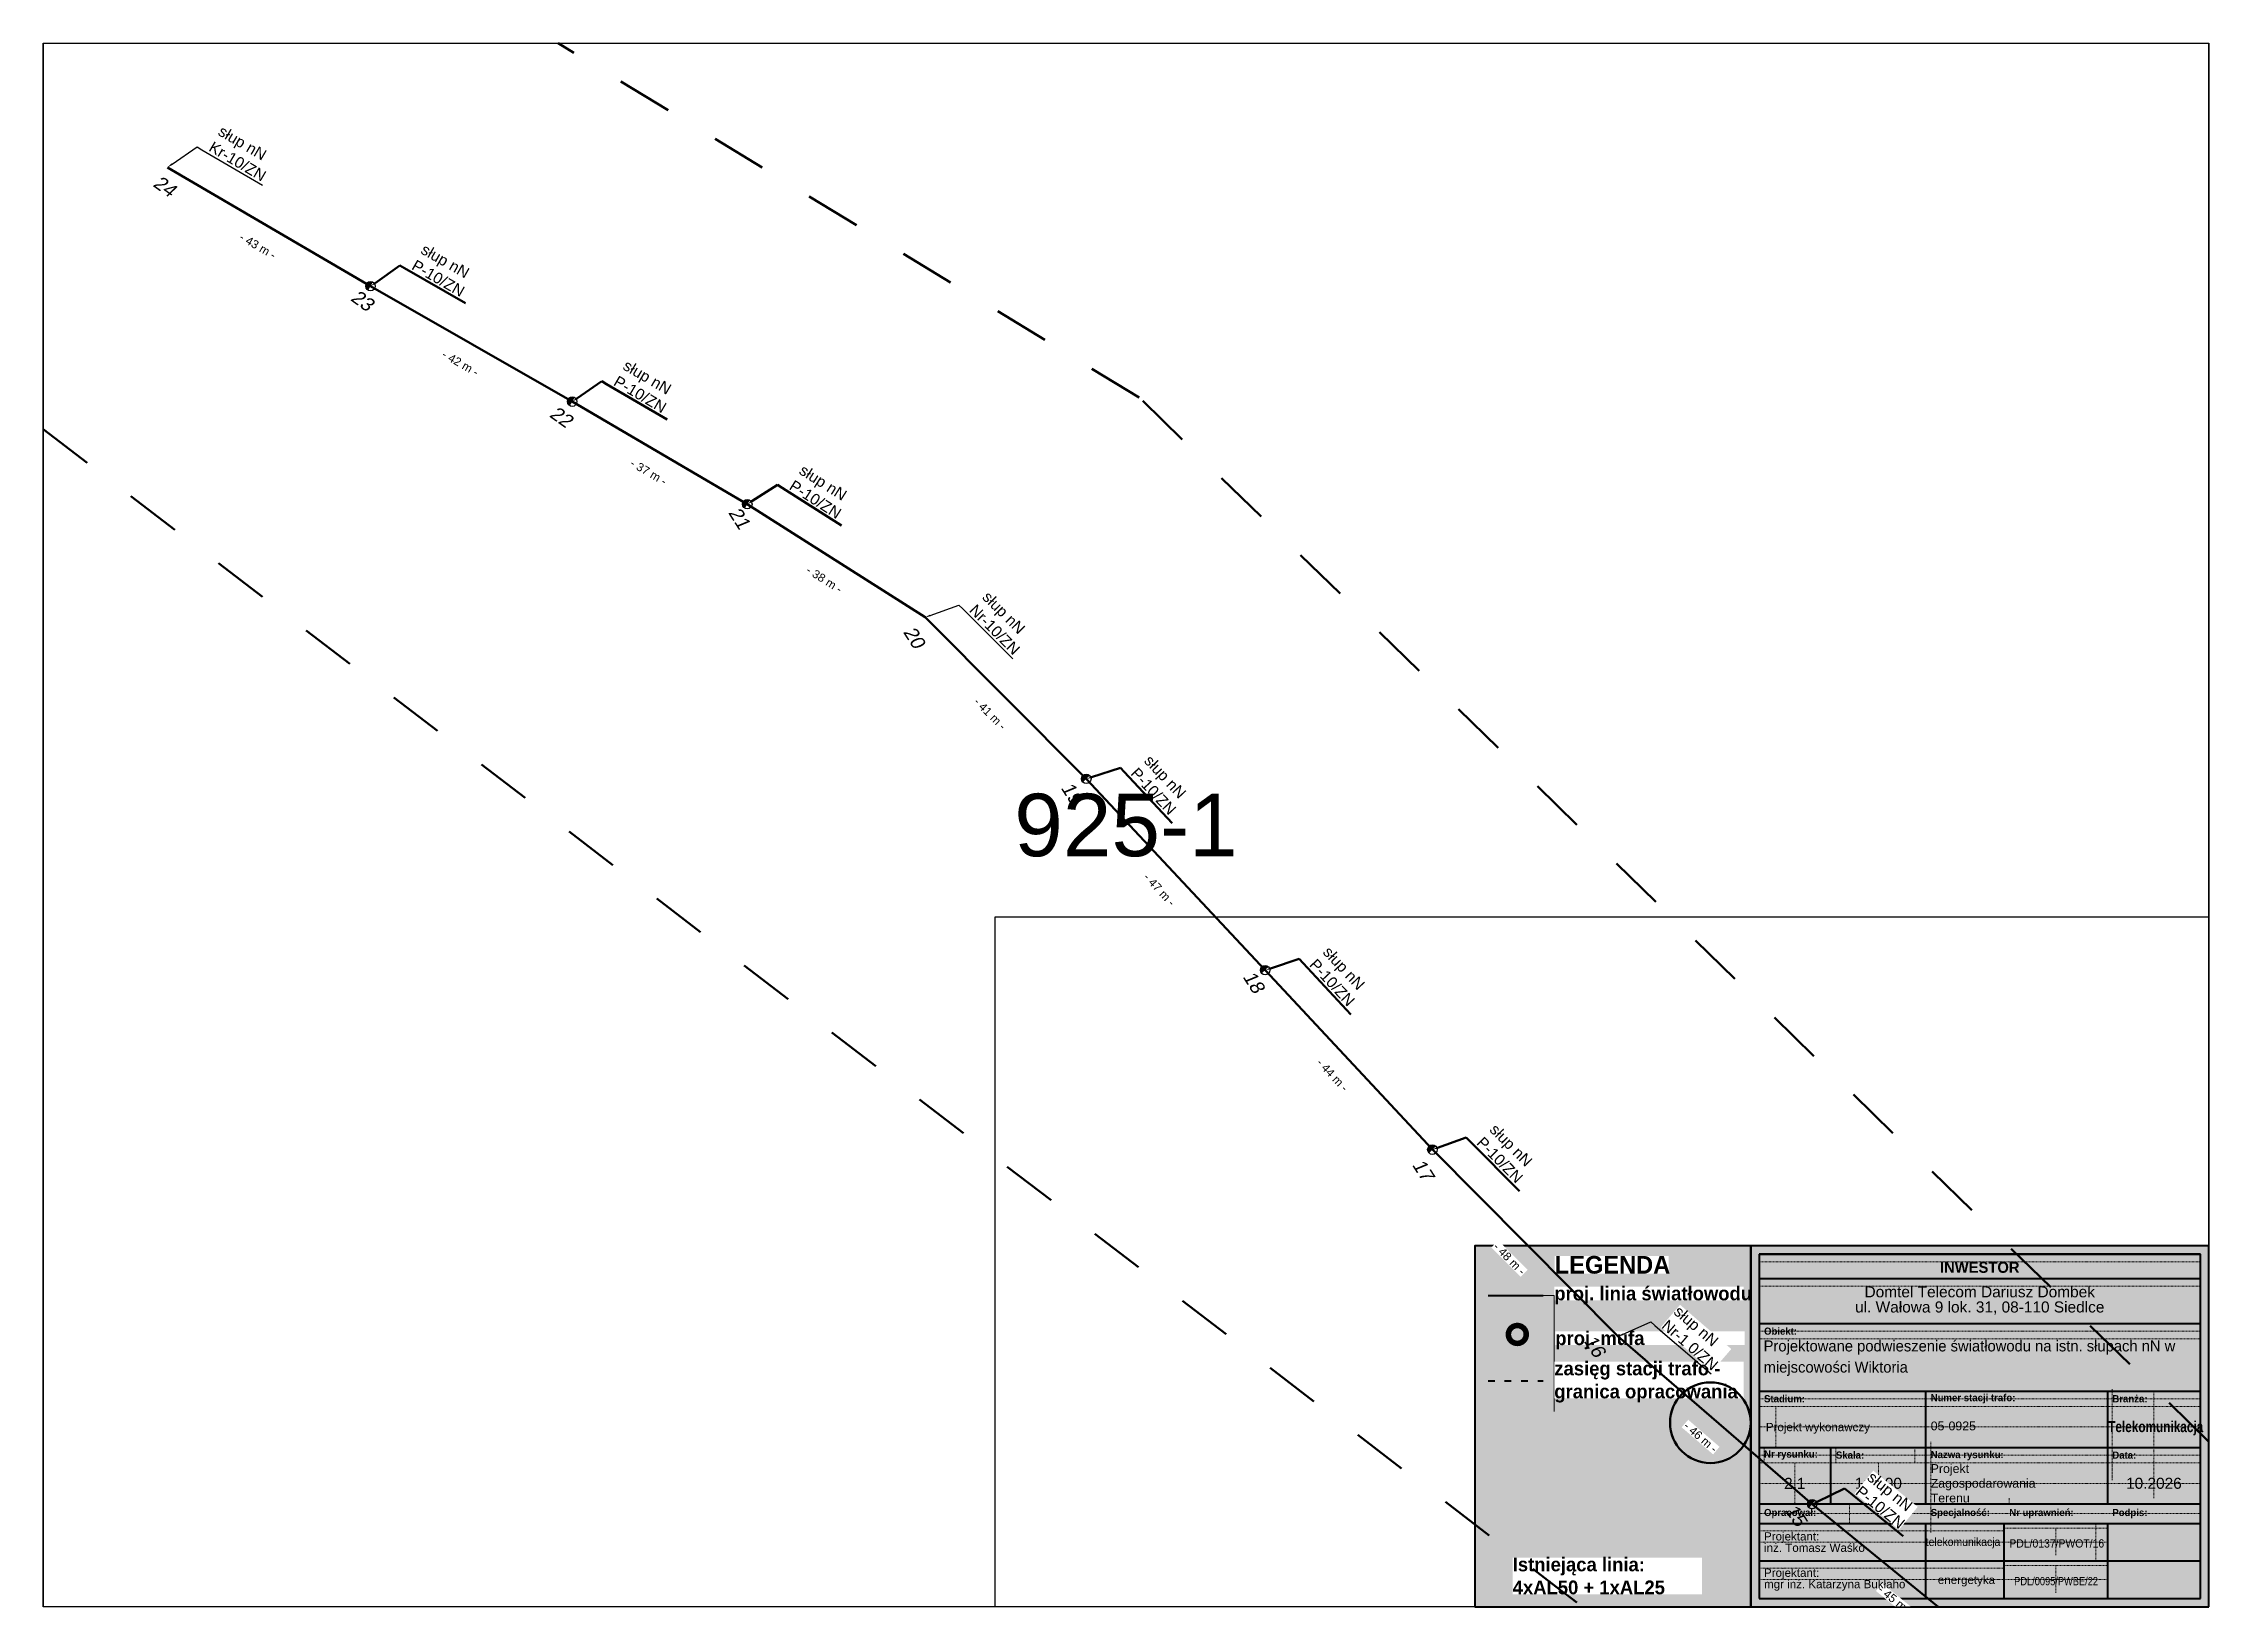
# Paper-space layout '925-1' of a CAD drawing. Header units: millimetres. Extents: x 0 to 393, y 0 to 283.
# The model-space entities are those that its viewports show. They can reach past a viewport. Long polylines and large blocks are cut down to what shows.
import ezdxf
from ezdxf import colors
from ezdxf.entities.mleader import LeaderData, LeaderLine
from ezdxf.enums import TextEntityAlignment as Align
from ezdxf.math import Vec2, Vec3

# ---------------------------------------------------------------- set-up
doc = ezdxf.new("R2010")
doc.units = ezdxf.units.MM
for name, pattern in [('4002', [2, 1, -1]), ('ACAD_ISO03W100', [30, 12, -18]), ('DGN Style 2', [0.005224, 0.003135, -0.00209])]:
    doc.linetypes.add(name, pattern=pattern)
doc.layers.add('!tele', color=30, linetype='Continuous', lineweight=50, plot=False)
doc.layers.add('@KonstrTabelki', color=253, linetype='DGN Style 2', lineweight=0, plot=False)
for name, color, linetype, lineweight in [('!trafo', 6, '4002', 50), ('@Tabelka', 7, 'Continuous', 13), ('_mm zasięg trafo', 6, 'ACAD_ISO03W100', 35), ('_numery', 7, 'Continuous', 40), ('_PRZEWIESZENIA', 6, 'Continuous', 50), ('_światłowód', 30, 'Continuous', 50)]:
    doc.layers.add(name, color=color, linetype=linetype, lineweight=lineweight)
for name, color, linetype in [('_MM mufy', 3, 'Continuous'), ('_MM opisy', 7, 'Continuous'), ('_MM slupy', 5, 'Continuous')]:
    doc.layers.add(name, color=color, linetype=linetype)
doc.layers.add('DIM', color=7, linetype='Continuous', plot=False)
doc.styles.add('BardzoMale-PrawaGora', font='arial.ttf', dxfattribs={"height": 0.0025})
doc.styles.get("Standard").update_dxf_attribs({"font": 'arial.ttf'})
doc.dimstyles.new('opis linie', dxfattribs={"dimtxt": 1.5, "dimasz": 0.18, "dimexe": 0.18, "dimexo": 0.0625, "dimgap": 2.5, "dimtad": 4, "dimdec": 0, "dimzin": 0, "dimdsep": 46, "dimtxsty": 'Standard', "dimcen": 0.09, "dimse1": 1, "dimse2": 1, "dimsd1": 1, "dimsd2": 1, "dimclrt": 256, "dimadec": 0, "dimazin": 0, "dimtfac": 1, "dimtdec": 0, "dimtofl": 0, "dimtmove": 0, "dimatfit": 3, "dimfxl": 1, "dimtfill": 1, "dimtolj": 1, "dimtzin": 0, "dimarcsym": 0})

# ---------------------------------------------------------------- blocks, each defined once
blk = doc.blocks.new('tabelka')
at = {"true_color": 0xffffff, "transparency": 33554687}
h = blk.add_hatch(color=7, dxfattribs=at)
h.dxf.hatch_style = 1
h.paths.add_polyline_path([(-83, 65.41), (0, 65.41), (0, 0), (-83, 0)])
at = {"layer": '@KonstrTabelki', "lineweight": 0}
for p, q in [((-1.5, 62.52), (-81.5, 62.52)), ((-1.5, 58.08), (-81.5, 58.08)), ((-1.5, 49.94), (-81.5, 49.94)), ((-81.5, 48.55), (-1.5, 48.55)), ((-17.47, 39.44), (-17.47, 22.94)), ((-1.5, 37.69), (-81.5, 37.69)), ((-81.5, 36.3), (-1.5, 36.3)), ((-78.46, 36.3), (-78.46, 28.86)), ((-9.93, 19.68), (-9.93, 39.08)), ((-81.5, 32.58), (-1.5, 32.58)), ((-80.6, 28.86), (-80.6, 26.08)), ((-67.58, 28.86), (-67.58, 26.08)), ((-53.27, 26.08), (-53.27, 28.86)), ((-50.39, 29.9), (-50.39, 18.64)), ((-17.47, 28.86), (-17.47, 22.94)), ((-9.93, 19.68), (-9.93, 28.86)), ((-1.5, 27.47), (-81.5, 27.47)), ((-81.5, 26.08), (-1.5, 26.08)), ((-74.99, 18.64), (-74.99, 26.08)), ((-59.88, 18.64), (-59.88, 26.08)), ((-1.5, 27.47), (-18.36, 27.47)), ((-1.5, 22.36), (-81.5, 22.36)), ((-36.15, 19.68), (-36.15, 18.64)), ((-1.5, 22.36), (-18.36, 22.36)), ((-81.5, 16.88), (-1.5, 16.88)), ((-65.11, 18.64), (-65.11, 15.11)), ((-50.39, 18.64), (-50.39, 13.41)), ((-37.05, 13.77), (-81.5, 13.77)), ((-37.05, 14.25), (-18.36, 14.25)), ((-27.71, 14.25), (-27.71, 9.31)), ((-20.43, 15.11), (-20.43, 8.31)), ((-37.05, 11.71), (-81.5, 11.71)), ((-18.36, 11.71), (-37.05, 11.71)), ((-37.05, 6.97), (-81.5, 6.97)), ((-37.05, 4.9), (-81.5, 4.9)), ((-37.05, 7.44), (-18.36, 7.44)), ((-18.36, 4.9), (-37.05, 4.9)), ((-27.71, 7.44), (-27.71, 2.5))]:
    blk.add_line(p, q, dxfattribs=at)
at = {"layer": '@KonstrTabelki'}
for points in [[(-51.29, 28.86), (-51.29, 39.08)], [(-51.29, 18.64), (-51.29, 28.86)]]:
    blk.add_lwpolyline(points, dxfattribs=at)
at = {"layer": '@Tabelka', "lineweight": 40}
for p, q in [((0, 65.41), (-83, 65.41)), ((-83, 65.41), (-83, 0)), ((-81.5, 63.91), (-1.5, 63.91)), ((-1.5, 63.91), (-81.5, 63.91)), ((-81.5, 63.91), (-81.5, 1.5)), ((-1.5, 1.5), (-1.5, 63.91)), ((0, 0), (0, 65.41)), ((-81.5, 59.47), (-1.5, 59.47)), ((-81.5, 51.33), (-1.5, 51.33)), ((-81.5, 39.08), (-1.5, 39.08)), ((-81.5, 39.08), (-18.36, 39.08)), ((-51.29, 28.86), (-51.29, 39.08)), ((-51.29, 28.86), (-51.29, 35.67)), ((-18.36, 39.08), (-18.36, 28.86)), ((-81.5, 28.86), (-18.36, 28.86)), ((-68.48, 18.64), (-68.48, 28.86)), ((-51.29, 18.64), (-51.29, 28.86)), ((-18.36, 28.86), (-1.5, 28.86)), ((-18.36, 28.86), (-18.36, 18.64)), ((-51.29, 18.64), (-51.29, 25.45)), ((-18.36, 25.45), (-18.36, 18.64)), ((-81.5, 18.64), (-1.5, 18.64)), ((-81.5, 18.64), (-1.5, 18.64)), ((-81.5, 15.11), (-1.5, 15.11)), ((-51.29, 1.5), (-51.29, 15.11)), ((-37.05, 1.5), (-37.05, 15.11)), ((-18.36, 15.11), (-18.36, 1.5)), ((-81.5, 8.31), (-1.5, 8.31)), ((-81.5, 8.31), (-1.5, 8.31)), ((-81.5, 1.5), (-1.5, 1.5)), ((-83, 0), (0, 0))]:
    blk.add_line(p, q, dxfattribs=at)
at = {"layer": '@Tabelka'}
for s, insert, char_height, attachment_point, line_spacing_factor in [('{\\fLato Light|b1|i0|c238|p34;INWESTOR}', (-41.5, 62.52), 2, 2, 0.825), ('Domtel Telecom Dariusz Dombek\\Pul. Wałowa 9 lok. 31, 08-110 Siedlce', (-41.5, 58.08), 2, 2, 0.825), ('{\\fLato Light|b1|i0|c238|p34;Obiekt:}', (-80.6, 49.94), 1.3, 4, 0.946154), ('{\\fLato Light|b1|i0|c238|p34;Branża:}', (-17.47, 37.69), 1.3, 4, 0.946154), ('Projekt wykonawczy', (-80.27, 32.34), 1.5, 4, 0.825), ('{\\fLato Light|b1|i0|c238|p34;\\W0.8;Telekomunikacja}', (-9.6, 32.34), 2, 5, 0.76875), ('{\\fLato Light|b1|i0|c238|p34;Nr rysunku:}', (-80.6, 27.47), 1.3, 4, 0.946154), ('{\\fLato Light|b1|i0|c238|p34;Skala:}', (-67.58, 27.47), 1.3, 4, 0.946154), ('{\\fLato Light|b1|i0|c238|p34;Nazwa rysunku:}', (-50.39, 27.38), 1.3, 4, 0.946154), ('{\\fLato Light|b1|i0|c238|p34;Data:}', (-17.47, 27.47), 1.3, 4, 0.946154), ('10.2026', (-9.93, 22.36), 2, 5, 0.825), ('{\\fLato Light|b1|i0|c238|p34;Opracował:}', (-80.6, 16.88), 1.3, 4, 0.946154), ('{\\fLato Light|b1|i0|c238|p34;Specjalność:}', (-50.39, 16.88), 1.3, 4, 0.946154), ('{\\fLato Light|b1|i0|c238|p34;Nr uprawnień:}', (-36.15, 16.88), 1.3, 4, 0.946154), ('{\\fLato Light|b1|i0|c238|p34;Podpis:}', (-17.47, 16.88), 1.3, 4, 0.946154)]:
    blk.add_mtext(s, dxfattribs=dict(at, insert=insert, char_height=char_height, attachment_point=attachment_point, line_spacing_factor=line_spacing_factor))
for s, insert, char_height, width, attachment_point, line_spacing_factor in [('{\\fLato Light|b1|i0|c238|p34;Stadium:}', (-80.6, 37.69), 1.3, 8.6456, 4, 0.946154), ('{\\fLato Light|b1|i0|c238|p34;Numer stacji trafo:}', (-50.39, 37.69), 1.3, 16.1141, 4, 0.946154), ('Projektant:\\Pinż. Tomasz Waśko', (-80.6, 11.71), 1.5, 27.9275, 4, 0.825), ('{\\W0.9;telekomunikacja}', (-44.53, 11.53), 1.5, 22.915, 5, 0.825), ('{\\W0.9;PDL/0137/PWOT/16}', (-27.54, 11.46), 1.5, 22.915, 5, 0.825), ('Projektant:\\Pmgr inż. Katarzyna Bukłaho', (-80.6, 4.9), 1.5, 27.9275, 4, 0.825), ('energetyka', (-43.91, 4.64), 1.5, 22.915, 5, 0.825), ('{\\W0.8;PDL/0095/PWBE/22}', (-27.66, 4.62), 1.5, 22.915, 5, 0.825)]:
    blk.add_mtext(s, dxfattribs=dict(at, insert=insert, char_height=char_height, width=width, attachment_point=attachment_point, line_spacing_factor=line_spacing_factor))
blk = doc.blocks.new('mufa')
at = {"layer": '_MM mufy'}
h = blk.add_hatch(color=256, dxfattribs=at)
h.dxf.hatch_style = 1
h.paths.add_polyline_path([(2.15, 0.12, 1), (-2.1, -0.05, 1)])
h.paths.add_polyline_path([(-1.1, -0.01, -1), (1.15, 0.08, -1)], flags=16)
h.paths.add_polyline_path([(-0.83, 0, -1), (0.88, 0.07, -1)], flags=0)
blk = doc.blocks.new('legenda')
at = {"true_color": 0xffffff, "transparency": 33554687}
h = blk.add_hatch(color=7, dxfattribs=at)
h.dxf.hatch_style = 1
h.paths.add_polyline_path([(-50, 65.41), (0, 65.41), (0, 0), (-50, 0)])
at = {"lineweight": 40}
blk.add_lwpolyline([(0, 65.41), (-50, 65.41), (-50, 0)], dxfattribs=at)
at = {"layer": '_mm zasięg trafo', "lineweight": 40, "ltscale": 0.1}
blk.add_lwpolyline([(-47.62, 40.95), (-37.62, 40.95)], dxfattribs=at)
at = {"layer": '_światłowód', "lineweight": 40}
blk.add_lwpolyline([(-47.62, 56.41), (-37.62, 56.41)], dxfattribs=at)
at = {"layer": '_mm zasięg trafo'}
blk.add_blockref('mufa', (-42.35, 49.31), dxfattribs=at)
at = {"layer": '_mm zasięg trafo', "bg_fill": 3, "box_fill_scale": 1, "bg_fill_color": 256, "bg_fill_transparency": 0}
for s, width, heights, insert, char_height, attachment_point in [('{\\fLato Light|b1|i0|c238|p34;\\C7;LEGENDA}', 20.65, [-3.27], (-35.53, 63.58), 3.2, 1), ('\\pxt4;{\\fLato Light|b1|i0|c238|p34;\\C7;proj. linia światłowodu}', 34.3358, [0], (-35.62, 56.41), 2.5, 4)]:
    blk.add_mtext_dynamic_manual_height_columns(s, width=width, gutter_width=1, heights=heights, dxfattribs=dict(at, insert=insert, char_height=char_height, attachment_point=attachment_point))
at = {"layer": 'Defpoints', "color": 252, "lineweight": 0, "true_color": 0x939598}
blk.add_lwpolyline([(-37.62, 56.41), (-35.62, 56.41), (-35.62, 35.41)], dxfattribs=at)
at = {"layer": '_mm zasięg trafo', "char_height": 2.5, "attachment_point": 4, "bg_fill": 3, "box_fill_scale": 1, "bg_fill_color": 256, "bg_fill_transparency": 0}
for s, heights, insert in [('\\pxt4;{\\fLato Light|b1|i0|c238|p34;\\C7;proj. mufa}', [0], (-35.44, 48.3)), ('\\pxt4;{\\fLato Light|b1|i0|c238|p34;\\C7;zasięg stacji trafo - granica opracowania}', [-7.36], (-35.62, 40.72))]:
    blk.add_mtext_dynamic_manual_height_columns(s, width=34.3358, gutter_width=1, heights=heights, dxfattribs=dict(at, insert=insert))
at = {"lineweight": 40}
blk.add_lwpolyline([(-50, 0), (0, 0), (0, 65.41)], dxfattribs=at)
at = {"layer": '_mm zasięg trafo', "insert": (-43.16, 5.56), "char_height": 2.5, "attachment_point": 4, "bg_fill": 3, "box_fill_scale": 1, "bg_fill_color": 256, "bg_fill_transparency": 0}
blk.add_mtext_dynamic_manual_height_columns('\\pxt4;{\\fLato Light|b1|i0|c238|p34;\\C7;Istniejąca linia:\\P4xAL50 + 1xAL25}', width=34.3358, gutter_width=1, heights=[-6.79], dxfattribs=at)
blk = doc.blocks.new('ZN')
at = {"layer": '_MM slupy', "transparency": 33554687}
h = blk.add_hatch(color=256, dxfattribs=at)
h.dxf.hatch_style = 1
h.paths.add_polyline_path([(0, -0.86), (0, 0.86, 1)])
at = {"layer": '_MM slupy'}
blk.add_circle((0, 0), 0.857, dxfattribs=at)
blk = doc.blocks.new('*D299')
at = {"layer": 'Defpoints', "color": 0}
for p in [(7546753, 5807364.54), (7546789.42, 5807342.34), (7546789.8, 5807342.99)]:
    blk.add_point(p, dxfattribs=at)
at = {"layer": 'DIM', "insert": (7546769.37, 5807350.3), "char_height": 1.5, "attachment_point": 5, "rotation": 329.6509, "bg_fill": 3, "box_fill_scale": 1.1, "bg_fill_color": 9, "bg_fill_true_color": 13158600, "bg_fill_transparency": 0}
blk.add_mtext('\\A1;- 43 m -', dxfattribs=at)
blk = doc.blocks.new('*D300')
at = {"layer": 'Defpoints', "color": 0}
for p in [(7546789.8, 5807342.99), (7546826, 5807321.42), (7546826.37, 5807322.07)]:
    blk.add_point(p, dxfattribs=at)
at = {"layer": 'DIM', "insert": (7546806.1, 5807329.06), "char_height": 1.5, "attachment_point": 5, "rotation": 330.2281, "bg_fill": 3, "box_fill_scale": 1.1, "bg_fill_color": 9, "bg_fill_true_color": 13158600, "bg_fill_transparency": 0}
blk.add_mtext('\\A1;- 42 m -', dxfattribs=at)
blk = doc.blocks.new('*D301')
at = {"layer": 'Defpoints', "color": 0}
for p in [(7546826.37, 5807322.07), (7546858.1, 5807303.47), (7546857.72, 5807302.82)]:
    blk.add_point(p, dxfattribs=at)
at = {"layer": 'DIM', "insert": (7546840.2, 5807309.31), "char_height": 1.5, "attachment_point": 5, "rotation": 329.6213, "bg_fill": 3, "box_fill_scale": 1.1, "bg_fill_color": 9, "bg_fill_true_color": 13158600, "bg_fill_transparency": 0}
blk.add_mtext('\\A1;- 37 m -', dxfattribs=at)
blk = doc.blocks.new('*D302')
at = {"layer": 'Defpoints', "color": 0}
for p in [(7546858.1, 5807303.47), (7546889.93, 5807282.35), (7546890.33, 5807282.98)]:
    blk.add_point(p, dxfattribs=at)
at = {"layer": 'DIM', "insert": (7546872.06, 5807289.84), "char_height": 1.5, "attachment_point": 5, "rotation": 327.5541, "bg_fill": 3, "box_fill_scale": 1.1, "bg_fill_color": 9, "bg_fill_true_color": 13158600, "bg_fill_transparency": 0}
blk.add_mtext('\\A1;- 38 m -', dxfattribs=at)
blk = doc.blocks.new('*D303')
at = {"layer": 'Defpoints', "color": 0}
for p in [(7546890.33, 5807282.98), (7546919.02, 5807253.16), (7546919.55, 5807253.69)]:
    blk.add_point(p, dxfattribs=at)
at = {"layer": 'DIM', "insert": (7546902.11, 5807265.51), "char_height": 1.5, "attachment_point": 5, "rotation": 314.9315, "bg_fill": 3, "box_fill_scale": 1.1, "bg_fill_color": 9, "bg_fill_true_color": 13158600, "bg_fill_transparency": 0}
blk.add_mtext('\\A1;- 41 m -', dxfattribs=at)
blk = doc.blocks.new('*D304')
at = {"layer": 'Defpoints', "color": 0}
for p in [(7546919.55, 5807253.69), (7546951.41, 5807218.52), (7546951.96, 5807219.03)]:
    blk.add_point(p, dxfattribs=at)
at = {"layer": 'DIM', "insert": (7546932.83, 5807233.63), "char_height": 1.5, "attachment_point": 5, "rotation": 313.0786, "bg_fill": 3, "box_fill_scale": 1.1, "bg_fill_color": 9, "bg_fill_true_color": 13158600, "bg_fill_transparency": 0}
blk.add_mtext('\\A1;- 47 m -', dxfattribs=at)
blk = doc.blocks.new('*D305')
at = {"layer": 'Defpoints', "color": 0}
for p in [(7546951.96, 5807219.03), (7546981.73, 5807185.97), (7546982.28, 5807186.48)]:
    blk.add_point(p, dxfattribs=at)
at = {"layer": 'DIM', "insert": (7546964.19, 5807200.03), "char_height": 1.5, "attachment_point": 5, "rotation": 312.9686, "bg_fill": 3, "box_fill_scale": 1.1, "bg_fill_color": 9, "bg_fill_true_color": 13158600, "bg_fill_transparency": 0}
blk.add_mtext('\\A1;- 44 m -', dxfattribs=at)
blk = doc.blocks.new('*D306')
at = {"layer": 'Defpoints', "color": 0}
for p in [(7546982.28, 5807186.48), (7547015.4, 5807152.07), (7547015.93, 5807152.6)]:
    blk.add_point(p, dxfattribs=at)
at = {"layer": 'DIM', "insert": (7546996.26, 5807166.71), "char_height": 1.5, "attachment_point": 5, "rotation": 314.8049, "bg_fill": 3, "box_fill_scale": 1.1, "bg_fill_color": 9, "bg_fill_true_color": 13158600, "bg_fill_transparency": 0}
blk.add_mtext('\\A1;- 48 m -', dxfattribs=at)
blk = doc.blocks.new('*D307')
at = {"layer": 'Defpoints', "color": 0}
for p in [(7547015.93, 5807152.6), (7547050.63, 5807121.66), (7547051.12, 5807122.23)]:
    blk.add_point(p, dxfattribs=at)
at = {"layer": 'DIM', "insert": (7547030.9, 5807134.37), "char_height": 1.5, "attachment_point": 5, "rotation": 319.2048, "bg_fill": 3, "box_fill_scale": 1.1, "bg_fill_color": 9, "bg_fill_true_color": 13158600, "bg_fill_transparency": 0}
blk.add_mtext('\\A1;- 46 m -', dxfattribs=at)
blk = doc.blocks.new('*D308')
at = {"layer": 'Defpoints', "color": 0}
for p in [(7547051.12, 5807122.23), (7547085.8, 5807093), (7547086.27, 5807093.58)]:
    blk.add_point(p, dxfattribs=at)
at = {"layer": 'DIM', "insert": (7547066.16, 5807104.79), "char_height": 1.5, "attachment_point": 5, "rotation": 320.8173, "bg_fill": 3, "box_fill_scale": 1.1, "bg_fill_color": 9, "bg_fill_true_color": 13158600, "bg_fill_transparency": 0}
blk.add_mtext('\\A1;- 45 m -', dxfattribs=at)
blk = doc.blocks.new('q')
at = {"layer": '_MM slupy'}
blk.add_blockref('ZN', (0, 0), dxfattribs=at)
at = {"layer": '_MM opisy'}
ml = blk.add_multileader_mtext('Standard', dxfattribs=at)
ml.set_content('\\pxql;słup nN\\PP-10/ZN', color=256)
ml.set_leader_properties()
ml.build(insert=Vec2(0, 0))
ml.multileader.update_dxf_attribs({"has_text_frame": 1, "text_left_attachment_type": 5, "text_right_attachment_type": 5, "dogleg_length": 1, "arrow_head_size": 1})
ctx = ml.context
ctx.base_point, ctx.char_height, ctx.arrow_head_size, ctx.landing_gap_size, ctx.plane_origin = Vec3(3.75, 5.9), 2, 1, 1, Vec3(1.72, -1.42)
ctx.left_attachment, ctx.right_attachment = 5, 5
notes = []
notes.append((ctx, [(0, (1, 1, 0), (2.75, 5.9), (1, 0), 1, [(0, [(0, 0), (2.75, 5.9)], 0, [])])]))
ctx.mtext.insert, ctx.mtext.flow_direction = Vec3(4.75, 11.7), 5
ctx.mtext.has_bg_fill, ctx.mtext.bg_color, ctx.mtext.bg_scale_factor, ctx.mtext.bg_transparency, ctx.mtext.use_window_bg_color = 1, -1023410175, 1, 0, 1
for ctx, leaders in notes:
    for number, flags, end, landing, length, lines in leaders:
        leader = LeaderData()
        leader.index, (leader.has_last_leader_line, leader.has_dogleg_vector, leader.attachment_direction) = number, flags
        leader.last_leader_point, leader.dogleg_vector, leader.dogleg_length = Vec3(end), Vec3(landing), length
        for number, points, colour, breaks in lines:
            line = LeaderLine()
            line.index, line.vertices, line.color, line.breaks = number, Vec3.list(points), colors.encode_raw_color(colour), breaks
            leader.lines.append(line)
        ctx.leaders.append(leader)

msp = doc.modelspace()

# ---------------------------------------------------------------- linework, layer by layer
at = {"layer": '!tele', "elevation": 128.39}
msp.add_lwpolyline([(7546753, 5807364.54), (7546789.8, 5807342.99), (7546826.37, 5807322.07), (7546858.1, 5807303.47), (7546890.33, 5807282.98), (7546919.55, 5807253.69), (7546951.96, 5807219.03), (7546982.28, 5807186.48), (7547015.93, 5807152.6), (7547051.12, 5807122.23), (7547086.27, 5807093.58), (7547120.66, 5807066), (7547158.85, 5807035.02), (7547173.19, 5807009.18), (7547193.07, 5806974.33), (7547210.83, 5806943.6), (7547227.68, 5806914.28), (7547251.74, 5806872.22), (7547276.64, 5806829.05), (7547299.32, 5806789.72), (7547299.32, 5806789.68)], dxfattribs=at)
at = {"layer": '!trafo', "ltscale": 10}
msp.add_lwpolyline([(7546747.54, 5807433.55), (7546707.13, 5807334.94), (7547051.46, 5807071.49), (7547150.64, 5807000.95), (7547259.86, 5806782.01), (7547244.22, 5806581.99), (7547760.47, 5806214.35), (7547791.76, 5806291.46), (7547331.38, 5806646.8), (7547319.09, 5806843.46), (7547208.46, 5807050.19), (7546929.11, 5807322.84)], close=True, dxfattribs=at)

# ---------------------------------------------------------------- next in the draw order: block references
at = {"layer": '!tele'}
for p, rotation in [((7546789.8, 5807342.99), 330.228129790449), ((7546826.37, 5807322.07), 329.6213374068599), ((7546858.1, 5807303.47), 327.5541211305069), ((7546919.55, 5807253.69), 313.0786167308534), ((7546951.96, 5807219.03), 312.9685693423073), ((7546982.28, 5807186.48), 314.8048574202318), ((7547051.12, 5807122.23), 320.8172725097917), ((7547086.27, 5807093.58), 321.2711778390204)]:
    msp.add_blockref('q', p, dxfattribs=dict(at, rotation=rotation))

# ---------------------------------------------------------------- next in the draw order: leaders
at = {"layer": '_MM opisy'}
ml = msp.add_multileader_mtext('Standard', dxfattribs=at)
ml.set_content('\\pxql;słup nN\\PKr-10/ZN', color=256)
ml.set_leader_properties()
ml.build(insert=Vec2(0, 0))
ml.multileader.update_dxf_attribs({"has_text_frame": 1, "text_left_attachment_type": 5, "text_right_attachment_type": 5, "dogleg_length": 1, "arrow_head_size": 1})
ctx = ml.context
ctx.base_point, ctx.char_height, ctx.arrow_head_size, ctx.landing_gap_size, ctx.plane_origin, ctx.plane_x_axis, ctx.plane_y_axis = Vec3(7546759.22, 5807367.73), 2, 1, 1, Vec3(7546753.76, 5807362.44), Vec3(0.862962, -0.505268), Vec3(0.505268, 0.862962)
ctx.left_attachment, ctx.right_attachment = 5, 5
notes = []
notes.append((ctx, [(0, (1, 1, 0), (7546758.36, 5807368.24), (0.862962, -0.505268), 1, [(0, [(7546753, 5807364.54), (7546758.36, 5807368.24)], 0, [])])]))
ctx.mtext.insert, ctx.mtext.text_direction, ctx.mtext.flow_direction = Vec3(7546763.01, 5807372.23), Vec3(0.862962, -0.505268), 5
ctx.mtext.has_bg_fill, ctx.mtext.bg_color, ctx.mtext.bg_scale_factor, ctx.mtext.bg_transparency, ctx.mtext.use_window_bg_color = 1, -1023410175, 1, 0, 1
ml = msp.add_multileader_mtext('Standard', dxfattribs=at)
ml.set_content('\\pxql;słup nN\\PNr-10/ZN', color=256)
ml.set_leader_properties()
ml.build(insert=Vec2(0, 0))
ml.multileader.update_dxf_attribs({"has_text_frame": 1, "text_left_attachment_type": 5, "text_right_attachment_type": 5, "dogleg_length": 1, "arrow_head_size": 1})
ctx = ml.context
ctx.base_point, ctx.char_height, ctx.arrow_head_size, ctx.landing_gap_size, ctx.plane_origin, ctx.plane_x_axis, ctx.plane_y_axis = Vec3(7546897.16, 5807284.49), 2, 1, 1, Vec3(7546890.54, 5807280.76), Vec3(0.70626, -0.707952), Vec3(0.707952, 0.70626)
ctx.left_attachment, ctx.right_attachment = 5, 5
notes.append((ctx, [(0, (1, 1, 0), (7546896.45, 5807285.2), (0.70626, -0.707952), 1, [(0, [(7546890.33, 5807282.98), (7546896.45, 5807285.2)], 0, [])])]))
ctx.mtext.insert, ctx.mtext.text_direction, ctx.mtext.flow_direction = Vec3(7546901.97, 5807287.88), Vec3(0.70626, -0.707952), 5
ctx.mtext.has_bg_fill, ctx.mtext.bg_color, ctx.mtext.bg_scale_factor, ctx.mtext.bg_transparency, ctx.mtext.use_window_bg_color = 1, -1023410175, 1, 0, 1
ml = msp.add_multileader_mtext('Standard', dxfattribs=at)
ml.set_content('\\pxql;słup nN\\PNr-1 0/ZN', color=256)
ml.set_leader_properties()
ml.build(insert=Vec2(0, 0))
ml.multileader.update_dxf_attribs({"has_text_frame": 1, "text_left_attachment_type": 5, "text_right_attachment_type": 5, "dogleg_length": 1, "arrow_head_size": 1})
ctx = ml.context
ctx.base_point, ctx.char_height, ctx.arrow_head_size, ctx.landing_gap_size, ctx.plane_origin, ctx.plane_x_axis, ctx.plane_y_axis = Vec3(7547022.63, 5807154.61), 2, 1, 1, Vec3(7547016.3, 5807150.4), Vec3(0.75705, -0.653357), Vec3(0.653357, 0.75705)
ctx.left_attachment, ctx.right_attachment = 5, 5
notes.append((ctx, [(0, (1, 1, 0), (7547021.87, 5807155.27), (0.75705, -0.653357), 1, [(0, [(7547015.93, 5807152.6), (7547021.87, 5807155.27)], 0, [])])]))
ctx.mtext.insert, ctx.mtext.text_direction, ctx.mtext.flow_direction = Vec3(7547027.18, 5807158.35), Vec3(0.75705, -0.653357), 5
ctx.mtext.has_bg_fill, ctx.mtext.bg_color, ctx.mtext.bg_scale_factor, ctx.mtext.bg_transparency, ctx.mtext.use_window_bg_color = 1, -1023410175, 1, 0, 1
for ctx, leaders in notes:
    for number, flags, end, landing, length, lines in leaders:
        leader = LeaderData()
        leader.index, (leader.has_last_leader_line, leader.has_dogleg_vector, leader.attachment_direction) = number, flags
        leader.last_leader_point, leader.dogleg_vector, leader.dogleg_length = Vec3(end), Vec3(landing), length
        for number, points, colour, breaks in lines:
            line = LeaderLine()
            line.index, line.vertices, line.color, line.breaks = number, Vec3.list(points), colors.encode_raw_color(colour), breaks
            leader.lines.append(line)
        ctx.leaders.append(leader)

# ---------------------------------------------------------------- next in the draw order: dimensions: what is measured, and where the dimension line sits
at = {"layer": 'DIM'}
dim = msp.add_aligned_dim(p1=(7546753, 5807364.54), p2=(7546789.8, 5807342.99), distance=-0.75, dimstyle='opis linie', override={"dimpost": '- <> m -'}, dxfattribs=at)
dim.commit()
dim.dimension.update_dxf_attribs({"geometry": '*D299', "text_midpoint": (7546769.37, 5807350.3)})

# ---------------------------------------------------------------- next in the draw order: texts
at = {"layer": '_numery', "oblique": 10}
msp.add_text('24', height=2.5, rotation=324.4981, dxfattribs=at).set_placement((7546750.21, 5807361.23))

# ---------------------------------------------------------------- next in the draw order: dimensions: what is measured, and where the dimension line sits
at = {"layer": 'DIM'}
dim = msp.add_aligned_dim(p1=(7546789.8, 5807342.99), p2=(7546826.37, 5807322.07), distance=-0.75, dimstyle='opis linie', override={"dimpost": '- <> m -'}, dxfattribs=at)
dim.commit()
dim.dimension.update_dxf_attribs({"geometry": '*D300', "text_midpoint": (7546806.1, 5807329.06)})

# ---------------------------------------------------------------- next in the draw order: texts
at = {"layer": '_numery', "oblique": 10}
msp.add_text('23', height=2.5, rotation=324.4981, dxfattribs=at).set_placement((7546786.04, 5807340.52))

# ---------------------------------------------------------------- next in the draw order: dimensions: what is measured, and where the dimension line sits
at = {"layer": 'DIM'}
dim = msp.add_aligned_dim(p1=(7546826.37, 5807322.07), p2=(7546858.1, 5807303.47), distance=-0.75, dimstyle='opis linie', override={"dimpost": '- <> m -'}, dxfattribs=at)
dim.commit()
dim.dimension.update_dxf_attribs({"geometry": '*D301', "text_midpoint": (7546840.2, 5807309.31)})

# ---------------------------------------------------------------- next in the draw order: texts
at = {"layer": '_numery', "oblique": 10}
msp.add_text('22', height=2.5, rotation=324.4981, dxfattribs=at).set_placement((7546822.07, 5807319.44))

# ---------------------------------------------------------------- next in the draw order: dimensions: what is measured, and where the dimension line sits
at = {"layer": 'DIM'}
dim = msp.add_aligned_dim(p1=(7546858.1, 5807303.47), p2=(7546890.33, 5807282.98), distance=-0.75, dimstyle='opis linie', override={"dimpost": '- <> m -'}, dxfattribs=at)
dim.commit()
dim.dimension.update_dxf_attribs({"geometry": '*D302', "text_midpoint": (7546872.06, 5807289.84)})

# ---------------------------------------------------------------- next in the draw order: texts
at = {"layer": '_numery', "oblique": 10}
msp.add_text('21', height=2.5, rotation=302.5494, dxfattribs=at).set_placement((7546854.58, 5807301.95))

# ---------------------------------------------------------------- next in the draw order: dimensions: what is measured, and where the dimension line sits
at = {"layer": 'DIM'}
dim = msp.add_aligned_dim(p1=(7546890.33, 5807282.98), p2=(7546919.55, 5807253.69), distance=-0.75, dimstyle='opis linie', override={"dimpost": '- <> m -'}, dxfattribs=at)
dim.commit()
dim.dimension.update_dxf_attribs({"geometry": '*D303', "text_midpoint": (7546902.11, 5807265.51)})

# ---------------------------------------------------------------- next in the draw order: texts
at = {"layer": '_numery', "oblique": 10}
msp.add_text('20', height=2.5, rotation=302.5494, dxfattribs=at).set_placement((7546886.28, 5807280.31))

# ---------------------------------------------------------------- next in the draw order: dimensions: what is measured, and where the dimension line sits
at = {"layer": 'DIM'}
dim = msp.add_aligned_dim(p1=(7546919.55, 5807253.69), p2=(7546951.96, 5807219.03), distance=-0.75, dimstyle='opis linie', override={"dimpost": '- <> m -'}, dxfattribs=at)
dim.commit()
dim.dimension.update_dxf_attribs({"geometry": '*D304', "text_midpoint": (7546932.83, 5807233.63)})

# ---------------------------------------------------------------- next in the draw order: texts
at = {"layer": '_numery', "oblique": 10}
msp.add_text('19', height=2.5, rotation=302.5494, dxfattribs=at).set_placement((7546914.86, 5807252.07))
at = {"layer": 'Defpoints', "color": 4}
msp.add_text('925-1', height=11.336, dxfattribs=at).set_placement((7546926.74, 5807245.33), align=Align.MIDDLE_CENTER)

# ---------------------------------------------------------------- next in the draw order: dimensions: what is measured, and where the dimension line sits
at = {"layer": 'DIM'}
dim = msp.add_aligned_dim(p1=(7546951.96, 5807219.03), p2=(7546982.28, 5807186.48), distance=-0.75, dimstyle='opis linie', override={"dimpost": '- <> m -'}, dxfattribs=at)
dim.commit()
dim.dimension.update_dxf_attribs({"geometry": '*D305', "text_midpoint": (7546964.19, 5807200.03)})

# ---------------------------------------------------------------- next in the draw order: texts
at = {"layer": '_numery', "oblique": 10}
msp.add_text('18', height=2.5, rotation=302.5494, dxfattribs=at).set_placement((7546947.82, 5807217.83))

# ---------------------------------------------------------------- next in the draw order: dimensions: what is measured, and where the dimension line sits
at = {"layer": 'DIM'}
dim = msp.add_aligned_dim(p1=(7546982.28, 5807186.48), p2=(7547015.93, 5807152.6), distance=-0.75, dimstyle='opis linie', override={"dimpost": '- <> m -'}, dxfattribs=at)
dim.commit()
dim.dimension.update_dxf_attribs({"geometry": '*D306', "text_midpoint": (7546996.26, 5807166.71)})

# ---------------------------------------------------------------- next in the draw order: texts
at = {"layer": '_numery', "oblique": 10}
for s, p in [('17', (7546978.53, 5807183.73)), ('16', (7547009.63, 5807151.83))]:
    msp.add_text(s, height=2.5, rotation=302.5494, dxfattribs=at).set_placement(p)

# ---------------------------------------------------------------- next in the draw order: dimensions: what is measured, and where the dimension line sits
at = {"layer": 'DIM'}
dim = msp.add_aligned_dim(p1=(7547015.93, 5807152.6), p2=(7547051.12, 5807122.23), distance=-0.75, dimstyle='opis linie', override={"dimpost": '- <> m -'}, dxfattribs=at)
dim.commit()
dim.dimension.update_dxf_attribs({"geometry": '*D307', "text_midpoint": (7547030.9, 5807134.37)})

# ---------------------------------------------------------------- next in the draw order: linework, layer by layer
at = {"layer": '_PRZEWIESZENIA', "color": 3}
msp.add_circle((7547032.68, 5807136.98, 122.55), 7.32, dxfattribs=at)

# ---------------------------------------------------------------- next in the draw order: dimensions: what is measured, and where the dimension line sits
at = {"layer": 'DIM'}
dim = msp.add_aligned_dim(p1=(7547051.12, 5807122.23), p2=(7547086.27, 5807093.58), distance=-0.75, dimstyle='opis linie', override={"dimpost": '- <> m -'}, dxfattribs=at)
dim.commit()
dim.dimension.update_dxf_attribs({"geometry": '*D308', "text_midpoint": (7547066.16, 5807104.79)})

# ---------------------------------------------------------------- next in the draw order: linework, layer by layer
at = {"layer": 'Defpoints', "color": 4}
for points in [[(7546730.49, 5807103.63), (7547123, 5807103.63), (7547123, 5807387.03), (7546730.49, 5807387.03)], [(7546902.98, 5806945.23), (7547295.49, 5806945.23), (7547295.49, 5807228.63), (7546902.98, 5807228.63)]]:
    msp.add_lwpolyline(points, close=True, dxfattribs=at)

# ---------------------------------------------------------------- next in the draw order: texts
at = {"layer": '_numery', "oblique": 10}
msp.add_text('15', height=2.5, rotation=302.5494, dxfattribs=at).set_placement((7547046.13, 5807121.19))

psp = doc.layouts.new('925-1')

# ---------------------------------------------------------------- linework, layer by layer
psp.add_lwpolyline([(0, 283.4), (392.51, 283.4), (392.51, 0), (0, 0)], close=True)

# ---------------------------------------------------------------- block references
psp.add_blockref('tabelka', (392.51, 0))

# ---------------------------------------------------------------- texts
at = {"color": 18, "true_color": 0x000000, "insert": (311.83, 48.27), "char_height": 2, "width": 76.9558, "attachment_point": 1, "line_spacing_factor": 0.825, "style": 'BardzoMale-PrawaGora'}
psp.add_mtext('\\pxsm1.15,ql;{\\fLato Light|b0|i0|c238|p34;\\C256;Projektowane podwieszenie światłowodu na istn. słupach nN w miejscowości Wiktoria}', dxfattribs=at)
at = {"color": 1, "char_height": 1.6, "width": 26.3577, "attachment_point": 4}
for s, insert in [('{\\C18;\\c0;05-0925}', (342.12, 32.76, 1)), ('{\\C18;\\c0;Projekt Zagospodarowania Terenu}', (342.12, 22.36, 1))]:
    psp.add_mtext(s, dxfattribs=dict(at, insert=insert))
at = {"char_height": 2, "attachment_point": 5, "line_spacing_factor": 0.825}
for s, insert in [('2.1', (317.48, 22.36)), ('1:1000', (332.63, 22.36))]:
    psp.add_mtext(s, dxfattribs=dict(at, insert=insert))

# ---------------------------------------------------------------- next in the draw order: block references
psp.add_blockref('legenda', (309.51, 0))

# ---------------------------------------------------------------- next in the draw order: viewports
at = {"layer": '0'}
psp.add_viewport(center=(196.25, 141.7), size=(392.51, 283.3984), view_center_point=(7546926.74, 5807245.33), view_height=283.3984, dxfattribs=at)

doc.saveas('drawing.dxf')
